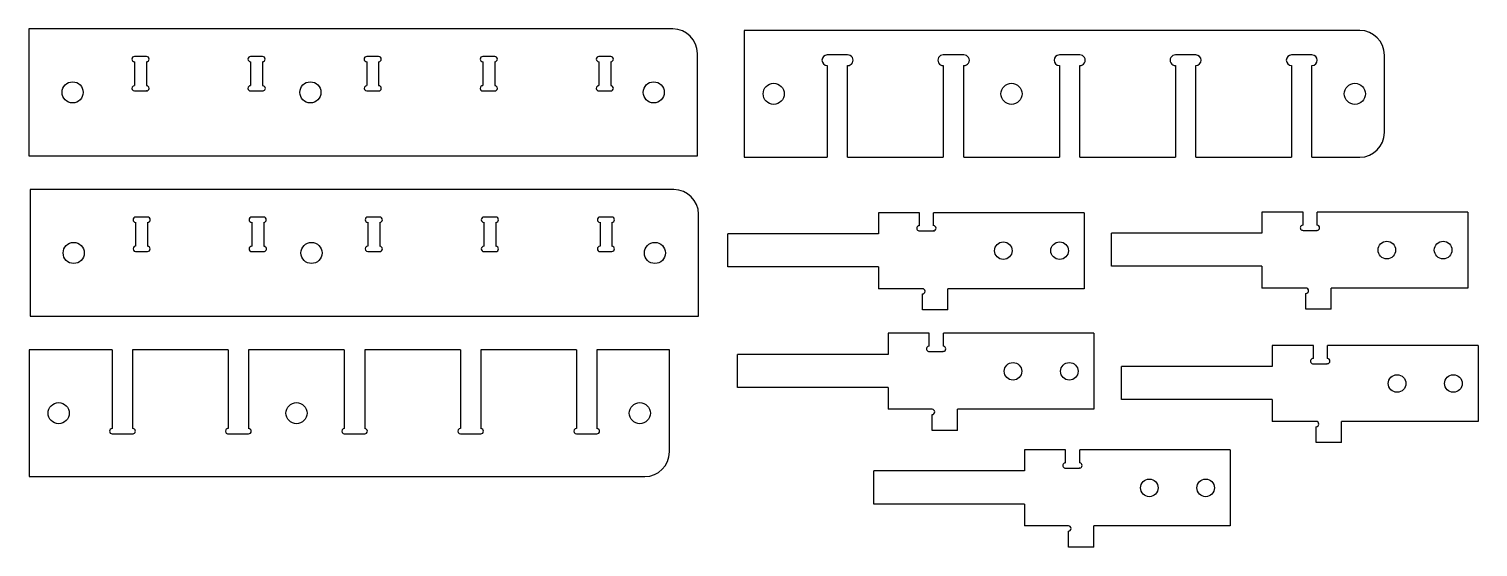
# Model space of a CAD drawing. Header units: millimetres. Extents: x 100 to 306, y 150 to 224.
import ezdxf

# ---------------------------------------------------------------- set-up
doc = ezdxf.new("R2010")
doc.units = ezdxf.units.MM

msp = doc.modelspace()

# ---------------------------------------------------------------- linework, layer by layer
at = {"color": 7, "linetype": 'Continuous', "lineweight": 25}
for p, q in [((100.39, 223.59), (100.39, 205.59)), ((191.89, 223.59), (100.39, 223.59)), ((202.04, 223.38), (202.04, 205.38)), ((289.54, 223.38), (202.04, 223.38)), ((117.09, 219.69), (115.39, 219.69)), ((115.39, 218.94), (115.39, 215.54)), ((117.09, 218.94), (117.09, 215.54)), ((133.59, 219.69), (131.89, 219.69)), ((131.89, 218.94), (131.89, 215.54)), ((133.59, 218.94), (133.59, 215.54)), ((150.09, 219.69), (148.39, 219.69)), ((148.39, 218.94), (148.39, 215.54)), ((150.09, 218.94), (150.09, 215.54)), ((166.59, 219.69), (164.89, 219.69)), ((164.89, 218.94), (164.89, 215.54)), ((166.59, 218.94), (166.59, 215.54)), ((183.04, 219.69), (181.39, 219.69)), ((181.39, 218.94), (181.39, 215.54)), ((183.09, 218.94), (183.09, 215.54)), ((195.39, 205.59), (195.39, 220.09)), ((216.74, 219.9), (213.84, 219.9)), ((213.84, 218.4), (213.84, 205.38)), ((216.74, 219.9), (216.74, 219.9)), ((216.74, 205.38), (216.74, 218.4)), ((233.24, 219.9), (230.34, 219.9)), ((230.34, 218.4), (230.34, 205.38)), ((233.24, 205.38), (233.24, 218.4)), ((249.74, 219.9), (246.84, 219.9)), ((246.84, 218.4), (246.84, 205.38)), ((249.74, 205.38), (249.74, 218.4)), ((266.24, 219.9), (263.34, 219.9)), ((263.34, 218.4), (263.34, 205.38)), ((266.24, 205.38), (266.24, 218.4)), ((282.74, 219.9), (279.84, 219.9)), ((279.84, 218.4), (279.84, 205.38)), ((282.74, 205.38), (282.74, 218.4)), ((293.04, 208.88), (293.04, 219.88)), ((115.39, 214.79), (117.06, 214.79)), ((117.09, 214.79), (117.06, 214.79)), ((131.89, 214.79), (133.59, 214.79)), ((148.39, 214.79), (150.09, 214.79)), ((164.89, 214.79), (166.59, 214.79)), ((181.39, 214.79), (183.04, 214.79)), ((100.39, 205.59), (195.39, 205.59)), ((202.04, 205.38), (213.84, 205.38)), ((216.74, 205.38), (230.34, 205.38)), ((233.24, 205.38), (246.84, 205.38)), ((249.74, 205.38), (263.34, 205.38)), ((266.24, 205.38), (279.84, 205.38)), ((282.74, 205.38), (289.54, 205.38)), ((100.55, 200.78), (100.55, 182.78)), ((192.05, 200.78), (100.55, 200.78)), ((117.25, 196.88), (115.55, 196.88)), ((115.55, 196.13), (115.55, 192.73)), ((117.25, 196.13), (117.25, 192.73)), ((133.75, 196.88), (132.05, 196.88)), ((132.05, 196.13), (132.05, 192.73)), ((133.75, 196.13), (133.75, 192.73)), ((150.25, 196.88), (148.55, 196.88)), ((148.55, 196.13), (148.55, 192.73)), ((150.25, 196.13), (150.25, 192.73)), ((166.75, 196.88), (165.05, 196.88)), ((165.05, 196.13), (165.05, 192.73)), ((166.75, 196.13), (166.75, 192.73)), ((183.2, 196.88), (181.55, 196.88)), ((181.55, 196.13), (181.55, 192.73)), ((183.25, 196.13), (183.25, 192.73)), ((195.55, 182.78), (195.55, 197.28)), ((221.12, 197.5), (221.12, 194.5)), ((226.97, 197.5), (221.12, 197.5)), ((226.97, 195.65), (226.97, 197.5)), ((228.97, 195.65), (228.97, 197.5)), ((250.37, 197.5), (228.97, 197.5)), ((250.37, 197.5), (250.37, 186.7)), ((275.63, 197.59), (275.63, 194.59)), ((281.48, 197.59), (275.63, 197.59)), ((281.48, 195.74), (281.48, 197.59)), ((283.48, 195.74), (283.48, 197.59)), ((304.88, 197.59), (283.48, 197.59)), ((304.88, 197.59), (304.88, 186.79)), ((199.72, 189.8), (199.72, 194.5)), ((221.12, 194.5), (199.72, 194.5)), ((226.97, 194.9), (228.9, 194.9)), ((254.23, 189.89), (254.23, 194.59)), ((275.63, 194.59), (254.23, 194.59)), ((281.48, 194.99), (283.41, 194.99)), ((115.55, 191.98), (117.23, 191.98)), ((117.25, 191.98), (117.23, 191.98)), ((132.05, 191.98), (133.75, 191.98)), ((148.55, 191.98), (150.25, 191.98)), ((165.05, 191.98), (166.75, 191.98)), ((181.55, 191.98), (183.2, 191.98)), ((221.12, 189.8), (199.72, 189.8)), ((221.12, 189.8), (221.12, 186.7)), ((275.63, 189.89), (254.23, 189.89)), ((275.63, 189.89), (275.63, 186.79)), ((227.37, 186.7), (221.12, 186.7)), ((227.37, 183.7), (227.37, 185.95)), ((250.37, 186.7), (230.97, 186.7)), ((230.97, 183.7), (230.97, 186.7)), ((281.88, 186.79), (275.63, 186.79)), ((281.88, 183.79), (281.88, 186.04)), ((304.88, 186.79), (285.48, 186.79)), ((285.48, 183.79), (285.48, 186.79)), ((230.97, 183.7), (227.37, 183.7)), ((285.48, 183.79), (281.88, 183.79)), ((100.55, 182.78), (195.55, 182.78)), ((222.5, 180.37), (222.5, 177.37)), ((228.35, 180.37), (222.5, 180.37)), ((228.35, 178.52), (228.35, 180.37)), ((230.35, 178.52), (230.35, 180.37)), ((251.75, 180.37), (230.35, 180.37)), ((251.75, 180.37), (251.75, 169.57)), ((100.41, 178.02), (100.41, 160.02)), ((112.21, 178.02), (100.41, 178.02)), ((112.21, 178.02), (112.21, 166.84)), ((115.11, 178.02), (115.11, 166.84)), ((128.71, 178.02), (115.11, 178.02)), ((128.71, 178.02), (128.71, 166.84)), ((131.61, 178.02), (131.61, 166.84)), ((145.21, 178.02), (131.61, 178.02)), ((145.21, 178.02), (145.21, 166.84)), ((148.11, 178.02), (148.11, 166.84)), ((161.71, 178.02), (148.11, 178.02)), ((161.71, 178.02), (161.71, 166.84)), ((164.61, 178.02), (164.61, 166.84)), ((178.21, 178.02), (164.61, 178.02)), ((178.21, 178.02), (178.21, 166.84)), ((181.11, 178.02), (181.11, 166.84)), ((191.41, 178.02), (181.11, 178.02)), ((191.41, 163.52), (191.41, 178.02)), ((201.1, 172.67), (201.1, 177.37)), ((222.5, 177.37), (201.1, 177.37)), ((228.35, 177.77), (230.28, 177.77)), ((277.09, 178.64), (277.09, 175.64)), ((282.94, 178.64), (277.09, 178.64)), ((282.94, 176.79), (282.94, 178.64)), ((284.94, 176.79), (284.94, 178.64)), ((306.34, 178.64), (284.94, 178.64)), ((306.34, 178.64), (306.34, 167.84)), ((255.69, 170.94), (255.69, 175.64)), ((277.09, 175.64), (255.69, 175.64)), ((282.94, 176.04), (284.87, 176.04)), ((222.5, 172.67), (201.1, 172.67)), ((222.5, 172.67), (222.5, 169.57)), ((277.09, 170.94), (255.69, 170.94)), ((277.09, 170.94), (277.09, 167.84)), ((228.75, 169.57), (222.5, 169.57)), ((251.75, 169.57), (232.35, 169.57)), ((232.35, 166.57), (232.35, 169.57)), ((228.75, 166.57), (228.75, 168.82)), ((283.34, 167.84), (277.09, 167.84)), ((283.34, 164.84), (283.34, 167.09)), ((306.34, 167.84), (286.94, 167.84)), ((286.94, 164.84), (286.94, 167.84)), ((112.21, 166.09), (115.11, 166.09)), ((128.71, 166.09), (128.71, 166.09)), ((128.71, 166.09), (131.61, 166.09)), ((145.21, 166.09), (148.11, 166.09)), ((161.72, 166.09), (164.61, 166.09)), ((178.21, 166.09), (181.11, 166.09)), ((232.35, 166.57), (228.75, 166.57)), ((286.94, 164.84), (283.34, 164.84)), ((241.88, 163.81), (241.88, 160.81)), ((247.73, 163.81), (241.88, 163.81)), ((247.73, 161.96), (247.73, 163.81)), ((249.73, 161.96), (249.73, 163.81)), ((271.13, 163.81), (249.73, 163.81)), ((271.13, 163.81), (271.13, 153.01)), ((220.48, 156.11), (220.48, 160.81)), ((241.88, 160.81), (220.48, 160.81)), ((247.73, 161.21), (249.67, 161.21)), ((100.41, 160.02), (187.91, 160.02)), ((241.88, 156.11), (220.48, 156.11)), ((241.88, 156.11), (241.88, 153.01)), ((248.13, 153.01), (241.88, 153.01)), ((271.13, 153.01), (251.73, 153.01)), ((251.73, 150.01), (251.73, 153.01)), ((248.13, 150.01), (248.13, 152.26)), ((251.73, 150.01), (248.13, 150.01))]:
    msp.add_line(p, q, dxfattribs=at)
for centre, radius in [((106.59, 214.59), 1.5), ((140.39, 214.59), 1.5), ((189.19, 214.59), 1.5), ((206.24, 214.38), 1.5), ((240.04, 214.38), 1.5), ((288.84, 214.38), 1.5), ((106.75, 191.78), 1.5), ((140.55, 191.78), 1.5), ((189.35, 191.78), 1.5), ((238.87, 192.1), 1.25), ((246.87, 192.1), 1.25), ((293.38, 192.19), 1.25), ((301.38, 192.19), 1.25), ((240.25, 174.97), 1.25), ((248.25, 174.97), 1.25), ((294.84, 173.24), 1.25), ((302.84, 173.24), 1.25), ((104.61, 169.02), 1.5), ((138.41, 169.02), 1.5), ((187.21, 169.02), 1.5), ((259.63, 158.41), 1.25), ((267.63, 158.41), 1.25)]:
    msp.add_circle(centre, radius, dxfattribs=at)
for centre, radius, start, end in [((191.89, 220.09), 3.5, 0, 90), ((289.54, 219.88), 3.5, 0, 90), ((115.39, 219.31), 0.375, 90, 270), ((117.09, 219.31), 0.375, 270, 90), ((131.89, 219.31), 0.375, 90, 270), ((133.59, 219.31), 0.375, 270, 90), ((148.39, 219.31), 0.375, 90, 270), ((150.09, 219.31), 0.375, 270, 90), ((164.89, 219.31), 0.375, 90.1683, 269.8317), ((166.59, 219.31), 0.375, 270, 90), ((181.39, 219.31), 0.375, 90, 270), ((183.07, 219.31), 0.376, 273.727, 86.273), ((213.84, 219.15), 0.75, 90, 270), ((216.77, 219.15), 0.75, 267.5427, 92.4573), ((230.32, 219.15), 0.75, 88.375, 271.625), ((233.29, 219.15), 0.752, 265.7477, 94.2523), ((246.84, 219.15), 0.75, 90, 270), ((249.76, 219.15), 0.75, 268.2642, 91.7358), ((263.33, 219.15), 0.75, 89.5749, 270.4251), ((266.24, 219.15), 0.75, 270, 90), ((279.84, 219.15), 0.75, 90, 270), ((282.74, 219.15), 0.75, 270, 90), ((115.39, 215.16), 0.375, 89.9105, 270.0895), ((117.08, 215.16), 0.375, 272.0764, 87.9236), ((131.89, 215.16), 0.375, 90, 270), ((133.61, 215.16), 0.375, 267.2613, 92.7387), ((148.39, 215.16), 0.375, 89.4361, 270.5639), ((150.09, 215.16), 0.375, 270, 90), ((164.89, 215.16), 0.375, 90.1683, 269.8317), ((166.59, 215.16), 0.375, 270, 90), ((181.39, 215.16), 0.375, 90, 270), ((183.07, 215.16), 0.376, 273.727, 86.273), ((289.54, 208.88), 3.5, 270, 0), ((192.05, 197.28), 3.5, 0, 90), ((115.55, 196.5), 0.375, 90, 270), ((117.25, 196.5), 0.375, 270, 90), ((132.05, 196.5), 0.375, 90, 270), ((133.75, 196.5), 0.375, 270, 90), ((148.55, 196.5), 0.375, 90, 270), ((150.25, 196.5), 0.375, 270, 90), ((165.05, 196.5), 0.375, 90.1683, 269.8317), ((166.75, 196.5), 0.375, 270, 90), ((181.55, 196.5), 0.375, 90, 270), ((183.23, 196.5), 0.376, 273.727, 86.273), ((281.45, 195.36), 0.376, 85.9507, 274.0493), ((283.44, 195.36), 0.377, 275.2066, 84.7934), ((226.94, 195.28), 0.376, 85.9507, 274.0493), ((228.93, 195.28), 0.377, 275.2066, 84.7934), ((115.55, 192.35), 0.375, 89.9105, 270.0895), ((117.24, 192.35), 0.375, 272.0764, 87.9236), ((132.05, 192.35), 0.375, 90, 270), ((133.77, 192.35), 0.375, 267.2613, 92.7387), ((148.55, 192.35), 0.375, 89.4361, 270.5639), ((150.25, 192.35), 0.375, 270, 90), ((165.05, 192.35), 0.375, 90.1683, 269.8317), ((166.75, 192.35), 0.375, 270, 90), ((181.55, 192.35), 0.375, 90, 270), ((183.23, 192.35), 0.376, 273.727, 86.273), ((227.37, 186.33), 0.375, 270, 90), ((281.88, 186.41), 0.375, 270, 90), ((228.33, 178.15), 0.376, 85.9507, 274.0493), ((230.32, 178.15), 0.377, 275.2066, 84.7934), ((282.91, 176.42), 0.376, 85.9507, 274.0493), ((284.91, 176.42), 0.377, 275.2066, 84.7934), ((228.75, 169.2), 0.375, 270, 90), ((112.21, 166.46), 0.375, 90, 270), ((115.14, 166.46), 0.376, 266.2443, 93.7557), ((128.7, 166.46), 0.375, 88.2148, 271.7852), ((131.61, 166.46), 0.375, 270, 90), ((145.21, 166.46), 0.375, 89.6871, 270.3129), ((148.11, 166.46), 0.375, 270.5451, 89.4548), ((161.72, 166.46), 0.375, 90.5563, 270.5563), ((164.61, 166.46), 0.375, 270, 90), ((178.21, 166.46), 0.375, 89.5944, 270.4056), ((181.11, 166.46), 0.375, 270, 90), ((283.34, 167.47), 0.375, 270, 90), ((187.91, 163.52), 3.5, 270, 0), ((247.71, 161.59), 0.376, 85.9507, 274.0493), ((249.7, 161.59), 0.377, 275.2066, 84.7934), ((248.13, 152.64), 0.375, 270, 90)]:
    msp.add_arc(centre, radius, start, end, dxfattribs=at)
for points in [[(183.09, 219.69), (183.08, 219.69), (183.07, 219.69), (183.05, 219.69), (183.04, 219.69)], [(183.04, 214.79), (183.05, 214.79), (183.07, 214.79), (183.08, 214.79), (183.09, 214.79)], [(183.25, 196.88), (183.25, 196.88), (183.23, 196.88), (183.21, 196.88), (183.2, 196.88)], [(228.97, 194.9), (228.94, 194.9), (228.92, 194.9), (228.9, 194.9)], [(283.48, 194.99), (283.46, 194.98), (283.43, 194.98), (283.41, 194.99)], [(183.2, 191.98), (183.21, 191.97), (183.23, 191.97), (183.25, 191.97), (183.25, 191.98)], [(230.35, 177.77), (230.33, 177.77), (230.31, 177.77), (230.28, 177.77)], [(284.94, 176.04), (284.92, 176.04), (284.9, 176.04), (284.87, 176.04)], [(249.73, 161.21), (249.71, 161.21), (249.69, 161.21), (249.67, 161.21)]]:
    msp.add_open_spline(points, degree=3, dxfattribs=at)

doc.saveas('drawing.dxf')
